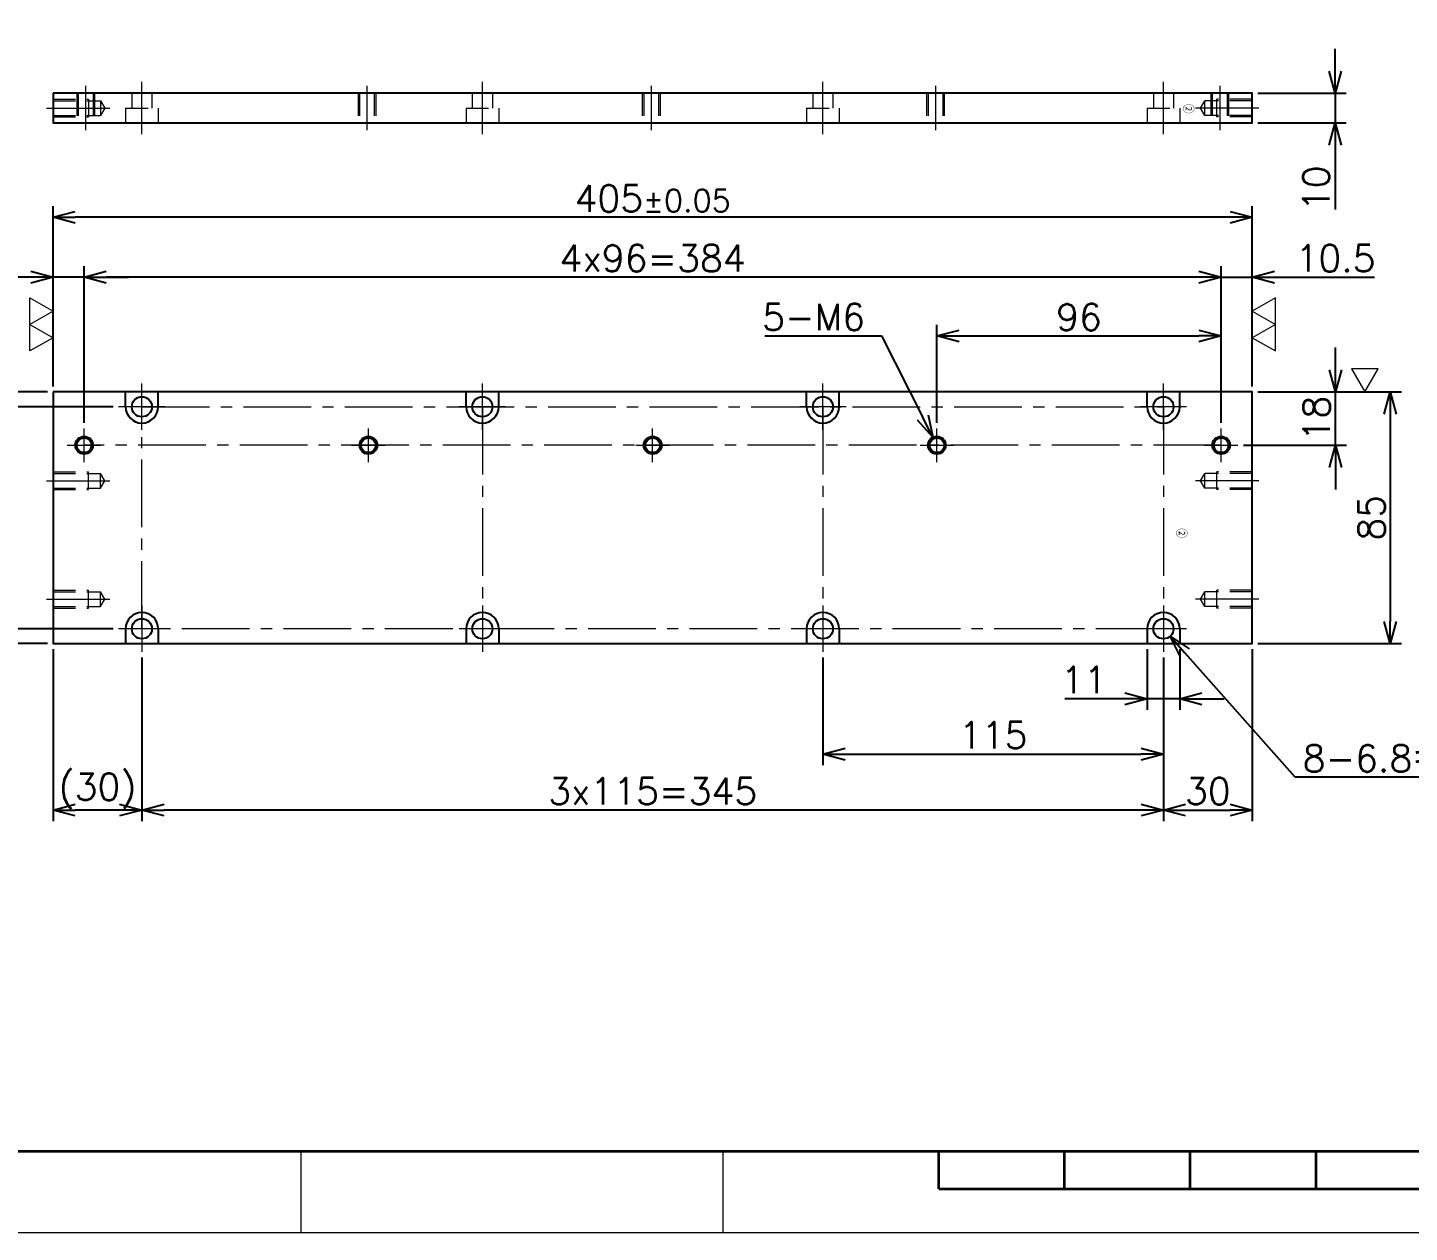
# Model space of a CAD drawing. Header units: millimetres. Extents: x 0 to 1764, y -17 to 1242.
# Drawn here: x 389.5 to 856.2, y 0 to 407 of the extents above; entities that cross this region are included whole.
import ezdxf
from ezdxf import colors
from ezdxf.entities.mleader import LeaderData, LeaderLine
from ezdxf.enums import TextEntityAlignment as Align
from ezdxf.math import Vec2, Vec3

# ---------------------------------------------------------------- set-up
doc = ezdxf.new("R2010")
doc.units = ezdxf.units.MM
doc.header["$LTSCALE"] = 1.2
doc.header["$PDMODE"] = 99
doc.header["$PDSIZE"] = 1
doc.linetypes.add('CENTER2', pattern=[28.575, 19.05, -3.175, 3.175, -3.175])
doc.linetypes.add('HIDDEN', pattern=[9.525, 6.35, -3.175])
for name, color, linetype, lineweight in [('04_HIDDEN', 2, 'HIDDEN', 13), ('05_CENTER', 4, 'CENTER2', 13), ('08_DIM', 3, 'Continuous', 13), ('90_FRAME', 5, 'Continuous', 35)]:
    doc.layers.add(name, color=color, linetype=linetype, lineweight=lineweight)
doc.layers.add('10_DRAFT', color=8, linetype='Continuous', lineweight=0, plot=False)
doc.layers.add('91_BLANK', color=5, linetype='Continuous', lineweight=0, plot=False)
doc.styles.add('KSS_TXT', font='txt.shx', dxfattribs={"bigfont": 'extfont2.shx'})
doc.styles.get("Standard").update_dxf_attribs({"font": 'txt.shx', "bigfont": 'extfont2.shx'})
doc.dimstyles.new('KSS_DIM', dxfattribs={"dimscale": 3, "dimtxt": 3, "dimasz": 2.5, "dimexe": 1.25, "dimexo": 0.625, "dimtad": 1, "dimdsep": 46, "dimtxsty": 'KSS_TXT', "dimblk": 'OPEN30', "dimcen": 0, "dimazin": 2, "dimtfac": 0.75, "dimtmove": 0, "dimatfit": 3, "dimldrblk": 'OPEN30', "dimfxl": 1.25, "dimtolj": 1, "dimarcsym": 0})
doc.dimstyles.new('KSS_DIM$3', dxfattribs={"dimscale": 3, "dimtxt": 3, "dimasz": 2.5, "dimexe": 1.25, "dimexo": 0.625, "dimtad": 1, "dimtih": 1, "dimtoh": 1, "dimdsep": 46, "dimtxsty": 'KSS_TXT', "dimblk": 'OPEN30', "dimcen": 0, "dimazin": 2, "dimtfac": 0.75, "dimtofl": 0, "dimtmove": 0, "dimatfit": 3, "dimldrblk": 'OPEN30', "dimfxl": 1.25, "dimtolj": 1, "dimarcsym": 0})

# ---------------------------------------------------------------- blocks, each defined once
blk = doc.blocks.new('M6tz_1')
at = {"color": 0}
for radius in [3, 2.5]:
    blk.add_circle((0, 0), radius, dxfattribs=at)
at = {"layer": '05_CENTER'}
for p, q in [((0, -5.68), (0, 5.68)), ((5.68, 0), (-5.68, 0))]:
    blk.add_line(p, q, dxfattribs=at)
blk = doc.blocks.new('AM_BALLOON1')
at = {"transparency": 16777216}
blk.add_circle((0, 0), 5, dxfattribs=at)
blk.add_attdef('B_NUMBER', text='', height=3, dxfattribs=at).set_placement((0, 0), align=Align.MIDDLE_CENTER)
blk = doc.blocks.new('_OPEN')
at = {"color": 0, "linetype": 'ByBlock'}
for p, q in [((-1, 0.167), (0, 0)), ((0, 0), (-1, -0.167)), ((0, 0), (-1, 0))]:
    blk.add_line(p, q, dxfattribs=at)
blk = doc.blocks.new('_Open30')
at = {"color": 0, "linetype": 'ByBlock', "lineweight": -2}
for p, q in [((-1, 0.268), (0, 0)), ((0, 0), (-1, -0.268)), ((0, 0), (-1, 0))]:
    blk.add_line(p, q, dxfattribs=at)
blk = doc.blocks.new('*D248')
at = {"layer": '08_DIM', "color": 0, "lineweight": -2, "transparency": 16777216}
for p, q in [((696.6, 273.49), (696.6, 306.6)), ((792.6, 273.49), (792.6, 306.6)), ((704.1, 302.85), (785.1, 302.85))]:
    blk.add_line(p, q, dxfattribs=at)
at = {"layer": 'Defpoints', "color": 0, "transparency": 16777216}
for p in [(792.6, 302.85), (696.6, 271.61), (792.6, 271.61)]:
    blk.add_point(p, dxfattribs=at)
at = {"layer": '08_DIM', "color": 0, "lineweight": -2, "transparency": 16777216, "xscale": 7.5, "yscale": 7.5, "zscale": 7.5, "rotation": 180}
blk.add_blockref('_Open30', (696.6, 302.85), dxfattribs=at)
at = {"layer": '08_DIM', "color": 0, "lineweight": -2, "transparency": 16777216, "xscale": 7.5, "yscale": 7.5, "zscale": 7.5}
blk.add_blockref('_Open30', (792.6, 302.85), dxfattribs=at)
at = {"layer": '08_DIM', "color": 0, "transparency": 16777216, "insert": (744.6, 309.22), "char_height": 9, "attachment_point": 5, "style": 'KSS_TXT'}
blk.add_mtext('\\A1;96', dxfattribs=at)
blk = doc.blocks.new('*D249')
at = {"layer": '08_DIM', "color": 0, "lineweight": -2, "transparency": 16777216}
for p, q in [((408.6, 273.49), (408.6, 326.46)), ((785.1, 322.71), (416.1, 322.71)), ((792.6, 273.49), (792.6, 326.46))]:
    blk.add_line(p, q, dxfattribs=at)
at = {"layer": 'Defpoints', "color": 0, "transparency": 16777216}
for p in [(408.6, 322.71), (408.6, 271.61), (792.6, 271.61)]:
    blk.add_point(p, dxfattribs=at)
at = {"layer": '08_DIM', "color": 0, "lineweight": -2, "transparency": 16777216, "xscale": 7.5, "yscale": 7.5, "zscale": 7.5, "rotation": 180}
blk.add_blockref('_Open30', (408.6, 322.71), dxfattribs=at)
at = {"layer": '08_DIM', "color": 0, "lineweight": -2, "transparency": 16777216, "xscale": 7.5, "yscale": 7.5, "zscale": 7.5}
blk.add_blockref('_Open30', (792.6, 322.71), dxfattribs=at)
at = {"layer": '08_DIM', "color": 0, "transparency": 16777216, "insert": (600.6, 329.09), "char_height": 9, "attachment_point": 5, "style": 'KSS_TXT'}
blk.add_mtext('\\A1;4x96=384', dxfattribs=at)
blk = doc.blocks.new('*D250')
at = {"layer": '08_DIM', "color": 0, "lineweight": -2, "transparency": 16777216}
for p, q in [((785.1, 322.71), (777.6, 322.71)), ((792.6, 273.49), (792.6, 326.46)), ((792.6, 322.71), (803.1, 322.71)), ((803.1, 285.81), (803.1, 326.46)), ((810.6, 322.71), (844.35, 322.71))]:
    blk.add_line(p, q, dxfattribs=at)
at = {"layer": 'Defpoints', "color": 0, "transparency": 16777216}
for p in [(803.1, 322.71), (803.1, 283.94), (792.6, 271.61)]:
    blk.add_point(p, dxfattribs=at)
at = {"layer": '08_DIM', "color": 0, "lineweight": -2, "transparency": 16777216, "xscale": 7.5, "yscale": 7.5, "zscale": 7.5}
blk.add_blockref('_Open30', (792.6, 322.71), dxfattribs=at)
at = {"layer": '08_DIM', "color": 0, "lineweight": -2, "transparency": 16777216, "xscale": 7.5, "yscale": 7.5, "zscale": 7.5, "rotation": 180}
blk.add_blockref('_Open30', (803.1, 322.71), dxfattribs=at)
at = {"layer": '08_DIM', "color": 0, "transparency": 16777216, "insert": (831.23, 329.09), "char_height": 9, "attachment_point": 5, "style": 'KSS_TXT'}
blk.add_mtext('\\A1;10.5', dxfattribs=at)
blk = doc.blocks.new('*D251')
at = {"layer": '08_DIM', "color": 0, "lineweight": -2, "transparency": 16777216}
for p, q in [((398.1, 285.81), (398.1, 346.7)), ((803.1, 285.81), (803.1, 346.7)), ((795.6, 342.95), (405.6, 342.95))]:
    blk.add_line(p, q, dxfattribs=at)
at = {"layer": 'Defpoints', "color": 0, "transparency": 16777216}
for p in [(398.1, 342.95), (398.1, 283.94), (803.1, 283.94)]:
    blk.add_point(p, dxfattribs=at)
at = {"layer": '08_DIM', "color": 0, "lineweight": -2, "transparency": 16777216, "xscale": 7.5, "yscale": 7.5, "zscale": 7.5, "rotation": 180}
blk.add_blockref('_Open30', (398.1, 342.95), dxfattribs=at)
at = {"layer": '08_DIM', "color": 0, "lineweight": -2, "transparency": 16777216, "xscale": 7.5, "yscale": 7.5, "zscale": 7.5}
blk.add_blockref('_Open30', (803.1, 342.95), dxfattribs=at)
at = {"layer": '08_DIM', "color": 0, "transparency": 16777216, "insert": (600.6, 349.32), "char_height": 9, "attachment_point": 5, "style": 'KSS_TXT'}
blk.add_mtext('405{\\H7.500000;±0.05}', dxfattribs=at)
blk = doc.blocks.new('*D252')
at = {"layer": '08_DIM', "color": 0, "lineweight": -2, "transparency": 16777216}
for p, q in [((390.6, 322.71), (344.85, 322.71)), ((398.1, 285.81), (398.1, 326.46)), ((408.6, 322.71), (398.1, 322.71)), ((408.6, 273.49), (408.6, 326.46)), ((416.1, 322.71), (423.6, 322.71))]:
    blk.add_line(p, q, dxfattribs=at)
at = {"layer": 'Defpoints', "color": 0, "transparency": 16777216}
for p in [(398.1, 322.71), (398.1, 283.94), (408.6, 271.61)]:
    blk.add_point(p, dxfattribs=at)
at = {"layer": '08_DIM', "color": 0, "lineweight": -2, "transparency": 16777216, "xscale": 7.5, "yscale": 7.5, "zscale": 7.5}
blk.add_blockref('_Open30', (398.1, 322.71), dxfattribs=at)
at = {"layer": '08_DIM', "color": 0, "lineweight": -2, "transparency": 16777216, "xscale": 7.5, "yscale": 7.5, "zscale": 7.5, "rotation": 180}
blk.add_blockref('_Open30', (408.6, 322.71), dxfattribs=at)
at = {"layer": '08_DIM', "color": 0, "transparency": 16777216, "insert": (363.98, 329.09), "char_height": 9, "attachment_point": 5, "style": 'KSS_TXT'}
blk.add_mtext('\\A1;(10.5)', dxfattribs=at)
blk = doc.blocks.new('*D253')
at = {"layer": '08_DIM', "color": 0, "lineweight": -2, "transparency": 16777216}
for p, q in [((831.19, 291.44), (831.19, 298.94)), ((804.98, 283.94), (834.94, 283.94)), ((831.19, 265.94), (831.19, 283.94)), ((800.16, 265.94), (834.94, 265.94)), ((831.19, 258.44), (831.19, 250.94))]:
    blk.add_line(p, q, dxfattribs=at)
at = {"layer": 'Defpoints', "color": 0, "transparency": 16777216}
for p in [(803.1, 283.94), (831.19, 283.94), (798.28, 265.94)]:
    blk.add_point(p, dxfattribs=at)
at = {"layer": '08_DIM', "color": 0, "lineweight": -2, "transparency": 16777216, "xscale": 7.5, "yscale": 7.5, "zscale": 7.5}
for p, rotation in [((831.19, 283.94), 270), ((831.19, 265.94), 90)]:
    blk.add_blockref('_Open30', p, dxfattribs=dict(at, rotation=rotation))
at = {"layer": '08_DIM', "color": 0, "transparency": 16777216, "insert": (824.81, 274.94), "char_height": 9, "attachment_point": 5, "rotation": 90, "style": 'KSS_TXT'}
blk.add_mtext('\\A1;18', dxfattribs=at)
blk = doc.blocks.new('*D254')
at = {"layer": '08_DIM', "color": 0, "lineweight": -2, "transparency": 16777216}
for p, q in [((804.98, 283.94), (853.47, 283.94)), ((849.72, 276.44), (849.72, 206.44)), ((804.98, 198.94), (853.47, 198.94))]:
    blk.add_line(p, q, dxfattribs=at)
at = {"layer": 'Defpoints', "color": 0, "transparency": 16777216}
for p in [(803.1, 283.94), (803.1, 198.94), (849.72, 198.94)]:
    blk.add_point(p, dxfattribs=at)
at = {"layer": '08_DIM', "color": 0, "lineweight": -2, "transparency": 16777216, "xscale": 7.5, "yscale": 7.5, "zscale": 7.5}
for p, rotation in [((849.72, 283.94), 90), ((849.72, 198.94), 270)]:
    blk.add_blockref('_Open30', p, dxfattribs=dict(at, rotation=rotation))
at = {"layer": '08_DIM', "color": 0, "transparency": 16777216, "insert": (843.35, 241.44), "char_height": 9, "attachment_point": 5, "rotation": 90, "style": 'KSS_TXT'}
blk.add_mtext('\\A1;85', dxfattribs=at)
blk = doc.blocks.new('*D258')
at = {"layer": '08_DIM', "color": 0, "lineweight": -2, "transparency": 16777216}
for p, q in [((658.1, 194.22), (658.1, 157.85)), ((773.1, 194.22), (773.1, 157.85)), ((665.6, 161.6), (765.6, 161.6))]:
    blk.add_line(p, q, dxfattribs=at)
at = {"layer": 'Defpoints', "color": 0, "transparency": 16777216}
for p in [(658.1, 196.09), (773.1, 196.09), (773.1, 161.6)]:
    blk.add_point(p, dxfattribs=at)
at = {"layer": '08_DIM', "color": 0, "lineweight": -2, "transparency": 16777216, "xscale": 7.5, "yscale": 7.5, "zscale": 7.5, "rotation": 180}
blk.add_blockref('_Open30', (658.1, 161.6), dxfattribs=at)
at = {"layer": '08_DIM', "color": 0, "lineweight": -2, "transparency": 16777216, "xscale": 7.5, "yscale": 7.5, "zscale": 7.5}
blk.add_blockref('_Open30', (773.1, 161.6), dxfattribs=at)
at = {"layer": '08_DIM', "color": 0, "transparency": 16777216, "insert": (715.6, 167.98), "char_height": 9, "attachment_point": 5, "style": 'KSS_TXT'}
blk.add_mtext('\\A1;115', dxfattribs=at)
blk = doc.blocks.new('*D259')
at = {"layer": '08_DIM', "color": 0, "lineweight": -2, "transparency": 16777216}
for p, q in [((803.1, 197.06), (803.1, 138.94)), ((773.1, 194.22), (773.1, 138.94)), ((780.6, 142.69), (795.6, 142.69))]:
    blk.add_line(p, q, dxfattribs=at)
at = {"layer": 'Defpoints', "color": 0, "transparency": 16777216}
for p in [(773.1, 196.09), (803.1, 198.94), (803.1, 142.69)]:
    blk.add_point(p, dxfattribs=at)
at = {"layer": '08_DIM', "color": 0, "lineweight": -2, "transparency": 16777216, "xscale": 7.5, "yscale": 7.5, "zscale": 7.5, "rotation": 180}
blk.add_blockref('_Open30', (773.1, 142.69), dxfattribs=at)
at = {"layer": '08_DIM', "color": 0, "lineweight": -2, "transparency": 16777216, "xscale": 7.5, "yscale": 7.5, "zscale": 7.5}
blk.add_blockref('_Open30', (803.1, 142.69), dxfattribs=at)
at = {"layer": '08_DIM', "color": 0, "transparency": 16777216, "insert": (788.1, 149.06), "char_height": 9, "attachment_point": 5, "style": 'KSS_TXT'}
blk.add_mtext('\\A1;30', dxfattribs=at)
blk = doc.blocks.new('*D260')
at = {"layer": '08_DIM', "color": 0, "lineweight": -2, "transparency": 16777216}
for p, q in [((428.1, 194.22), (428.1, 138.94)), ((773.1, 194.22), (773.1, 138.94)), ((765.6, 142.69), (435.6, 142.69))]:
    blk.add_line(p, q, dxfattribs=at)
at = {"layer": 'Defpoints', "color": 0, "transparency": 16777216}
for p in [(428.1, 196.09), (773.1, 196.09), (428.1, 142.69)]:
    blk.add_point(p, dxfattribs=at)
at = {"layer": '08_DIM', "color": 0, "lineweight": -2, "transparency": 16777216, "xscale": 7.5, "yscale": 7.5, "zscale": 7.5, "rotation": 180}
blk.add_blockref('_Open30', (428.1, 142.69), dxfattribs=at)
at = {"layer": '08_DIM', "color": 0, "lineweight": -2, "transparency": 16777216, "xscale": 7.5, "yscale": 7.5, "zscale": 7.5}
blk.add_blockref('_Open30', (773.1, 142.69), dxfattribs=at)
at = {"layer": '08_DIM', "color": 0, "transparency": 16777216, "insert": (600.6, 149.06), "char_height": 9, "attachment_point": 5, "style": 'KSS_TXT'}
blk.add_mtext('\\A1;3x115=345', dxfattribs=at)
blk = doc.blocks.new('*D261')
at = {"layer": '08_DIM', "color": 0, "lineweight": -2, "transparency": 16777216}
for p, q in [((398.1, 197.06), (398.1, 138.94)), ((428.1, 194.22), (428.1, 138.94)), ((420.6, 142.69), (405.6, 142.69))]:
    blk.add_line(p, q, dxfattribs=at)
at = {"layer": 'Defpoints', "color": 0, "transparency": 16777216}
for p in [(398.1, 198.94), (428.1, 196.09), (398.1, 142.69)]:
    blk.add_point(p, dxfattribs=at)
at = {"layer": '08_DIM', "color": 0, "lineweight": -2, "transparency": 16777216, "xscale": 7.5, "yscale": 7.5, "zscale": 7.5, "rotation": 180}
blk.add_blockref('_Open30', (398.1, 142.69), dxfattribs=at)
at = {"layer": '08_DIM', "color": 0, "lineweight": -2, "transparency": 16777216, "xscale": 7.5, "yscale": 7.5, "zscale": 7.5}
blk.add_blockref('_Open30', (428.1, 142.69), dxfattribs=at)
at = {"layer": '08_DIM', "color": 0, "transparency": 16777216, "insert": (413.1, 149.06), "char_height": 9, "attachment_point": 5, "style": 'KSS_TXT'}
blk.add_mtext('\\A1;(30)', dxfattribs=at)
blk = doc.blocks.new('*D262')
at = {"layer": '08_DIM', "color": 0, "lineweight": -2, "transparency": 16777216}
for p, q in [((418.39, 278.94), (365.73, 278.94)), ((369.48, 211.44), (369.48, 271.44)), ((418.39, 203.94), (365.73, 203.94))]:
    blk.add_line(p, q, dxfattribs=at)
at = {"layer": 'Defpoints', "color": 0, "transparency": 16777216}
for p in [(369.48, 278.94), (420.26, 278.94), (420.26, 203.94)]:
    blk.add_point(p, dxfattribs=at)
at = {"layer": '08_DIM', "color": 0, "lineweight": -2, "transparency": 16777216, "xscale": 7.5, "yscale": 7.5, "zscale": 7.5}
for p, rotation in [((369.48, 278.94), 90), ((369.48, 203.94), 270)]:
    blk.add_blockref('_Open30', p, dxfattribs=dict(at, rotation=rotation))
at = {"layer": '08_DIM', "color": 0, "transparency": 16777216, "insert": (363.11, 241.44), "char_height": 9, "attachment_point": 5, "rotation": 90, "style": 'KSS_TXT'}
blk.add_mtext('\\A1;75', dxfattribs=at)
blk = doc.blocks.new('*D263')
at = {"layer": '08_DIM', "color": 0, "lineweight": -2, "transparency": 16777216}
for p, q in [((369.48, 291.44), (369.48, 308.69)), ((396.23, 283.94), (365.73, 283.94)), ((369.48, 278.94), (369.48, 283.94)), ((418.39, 278.94), (365.73, 278.94)), ((369.48, 271.44), (369.48, 263.94))]:
    blk.add_line(p, q, dxfattribs=at)
at = {"layer": 'Defpoints', "color": 0, "transparency": 16777216}
for p in [(369.48, 283.94), (398.1, 283.94), (420.26, 278.94)]:
    blk.add_point(p, dxfattribs=at)
at = {"layer": '08_DIM', "color": 0, "lineweight": -2, "transparency": 16777216, "xscale": 7.5, "yscale": 7.5, "zscale": 7.5}
for p, rotation in [((369.48, 283.94), 270), ((369.48, 278.94), 90)]:
    blk.add_blockref('_Open30', p, dxfattribs=dict(at, rotation=rotation))
at = {"layer": '08_DIM', "color": 0, "transparency": 16777216, "insert": (363.11, 303.81), "char_height": 9, "attachment_point": 5, "rotation": 90, "style": 'KSS_TXT'}
blk.add_mtext('\\A1;5', dxfattribs=at)
blk = doc.blocks.new('*D264')
at = {"layer": '08_DIM', "color": 0, "lineweight": -2, "transparency": 16777216}
for p, q in [((369.48, 211.44), (369.48, 218.94)), ((418.39, 203.94), (365.73, 203.94)), ((369.48, 203.94), (369.48, 198.94)), ((396.23, 198.94), (365.73, 198.94)), ((369.48, 191.44), (369.48, 162.19))]:
    blk.add_line(p, q, dxfattribs=at)
at = {"layer": 'Defpoints', "color": 0, "transparency": 16777216}
for p in [(420.26, 203.94), (369.48, 198.94), (398.1, 198.94)]:
    blk.add_point(p, dxfattribs=at)
at = {"layer": '08_DIM', "color": 0, "lineweight": -2, "transparency": 16777216, "xscale": 7.5, "yscale": 7.5, "zscale": 7.5}
for p, rotation in [((369.48, 203.94), 270), ((369.48, 198.94), 90)]:
    blk.add_blockref('_Open30', p, dxfattribs=dict(at, rotation=rotation))
at = {"layer": '08_DIM', "color": 0, "transparency": 16777216, "insert": (363.11, 173.06), "char_height": 9, "attachment_point": 5, "rotation": 90, "style": 'KSS_TXT'}
blk.add_mtext('\\A1;(5)', dxfattribs=at)
blk = doc.blocks.new('*D265')
at = {"layer": '08_DIM', "color": 0, "lineweight": -2, "transparency": 16777216}
for p, q in [((831.1, 392.35), (831.1, 399.85)), ((804.98, 384.85), (834.85, 384.85)), ((831.1, 384.85), (831.1, 374.85)), ((804.98, 374.85), (834.85, 374.85)), ((831.1, 367.35), (831.1, 345.6))]:
    blk.add_line(p, q, dxfattribs=at)
at = {"layer": 'Defpoints', "color": 0, "transparency": 16777216}
for p in [(803.1, 384.85), (803.1, 374.85), (831.1, 374.85)]:
    blk.add_point(p, dxfattribs=at)
at = {"layer": '08_DIM', "color": 0, "lineweight": -2, "transparency": 16777216, "xscale": 7.5, "yscale": 7.5, "zscale": 7.5}
for p, rotation in [((831.1, 384.85), 270), ((831.1, 374.85), 90)]:
    blk.add_blockref('_Open30', p, dxfattribs=dict(at, rotation=rotation))
at = {"layer": '08_DIM', "color": 0, "transparency": 16777216, "insert": (824.72, 352.72), "char_height": 9, "attachment_point": 5, "rotation": 90, "style": 'KSS_TXT'}
blk.add_mtext('\\A1;10', dxfattribs=at)
blk = doc.blocks.new('*D267')
at = {"layer": '08_DIM', "color": 0, "lineweight": -2, "transparency": 16777216}
for p, q in [((767.6, 197.06), (767.6, 176.54)), ((778.6, 197.06), (778.6, 176.54)), ((760.1, 180.29), (739.85, 180.29)), ((778.6, 180.29), (767.6, 180.29)), ((786.1, 180.29), (793.6, 180.29))]:
    blk.add_line(p, q, dxfattribs=at)
at = {"layer": 'Defpoints', "color": 0, "transparency": 16777216}
for p in [(767.6, 198.94), (778.6, 198.94), (767.6, 180.29)]:
    blk.add_point(p, dxfattribs=at)
at = {"layer": '08_DIM', "color": 0, "lineweight": -2, "transparency": 16777216, "xscale": 7.5, "yscale": 7.5, "zscale": 7.5}
blk.add_blockref('_Open30', (767.6, 180.29), dxfattribs=at)
at = {"layer": '08_DIM', "color": 0, "lineweight": -2, "transparency": 16777216, "xscale": 7.5, "yscale": 7.5, "zscale": 7.5, "rotation": 180}
blk.add_blockref('_Open30', (778.6, 180.29), dxfattribs=at)
at = {"layer": '08_DIM', "color": 0, "transparency": 16777216, "insert": (746.23, 186.67), "char_height": 9, "attachment_point": 5, "style": 'KSS_TXT'}
blk.add_mtext('\\A1;11', dxfattribs=at)
blk = doc.blocks.new('p1ba01')
for p, q in [((0, 0), (-1.5, 2.6)), ((-1.5, 2.6), (1.5, 2.6)), ((1.5, 2.6), (0, 0))]:
    blk.add_line(p, q)
blk = doc.blocks.new('p1ba02')
for p, q in [((-1.5, 2.6), (1.5, 2.6)), ((0, 0), (-1.5, 2.6)), ((1.5, 2.6), (0, 0)), ((3, 0), (1.5, 2.6)), ((1.5, 2.6), (4.5, 2.6)), ((4.5, 2.6), (3, 0))]:
    blk.add_line(p, q)
blk = doc.blocks.new('*D268')
at = {"layer": '08_DIM', "color": 0, "lineweight": -2, "transparency": 16777216}
for p, q in [((638.47, 302.88), (677.84, 302.88)), ((677.84, 302.88), (691.85, 275.3))]:
    blk.add_line(p, q, dxfattribs=at)
at = {"layer": 'Defpoints', "color": 0, "transparency": 16777216}
for p in [(695.25, 268.61), (697.96, 263.26)]:
    blk.add_point(p, dxfattribs=at)
at = {"layer": '08_DIM', "color": 0, "lineweight": -2, "transparency": 16777216, "xscale": 7.5, "yscale": 7.5, "zscale": 7.5, "rotation": 296.9210158209579}
blk.add_blockref('_Open30', (695.25, 268.61), dxfattribs=at)
at = {"layer": '08_DIM', "color": 0, "transparency": 16777216, "insert": (654.97, 309.26), "char_height": 9, "attachment_point": 5, "style": 'KSS_TXT'}
blk.add_mtext('\\A1;5-M6', dxfattribs=at)
blk = doc.blocks.new('*D269')
at = {"layer": '08_DIM', "color": 0, "lineweight": -2, "transparency": 16777216}
for p, q in [((817.59, 153.76), (780.33, 195.78)), ((877.66, 153.76), (817.59, 153.76))]:
    blk.add_line(p, q, dxfattribs=at)
at = {"layer": 'Defpoints', "color": 0, "transparency": 16777216}
for p in [(770.85, 206.48), (775.36, 201.39)]:
    blk.add_point(p, dxfattribs=at)
at = {"layer": '08_DIM', "color": 0, "lineweight": -2, "transparency": 16777216, "xscale": 7.5, "yscale": 7.5, "zscale": 7.5, "rotation": 131.5559637810184}
blk.add_blockref('_Open30', (775.36, 201.39), dxfattribs=at)
at = {"layer": '08_DIM', "color": 0, "transparency": 16777216, "insert": (848.56, 160.13), "char_height": 9, "attachment_point": 5, "style": 'KSS_TXT'}
blk.add_mtext('\\A1;8-6.8キリ', dxfattribs=at)

msp = doc.modelspace()

# ---------------------------------------------------------------- linework, layer by layer
for p, q in [((422.604, 278.936), (422.604, 283.936)), ((433.604, 278.936), (433.604, 283.936)), ((537.604, 278.936), (537.604, 283.936)), ((548.604, 278.936), (548.604, 283.936)), ((652.604, 278.936), (652.604, 283.936)), ((663.604, 278.936), (663.604, 283.936)), ((767.604, 278.936), (767.604, 283.936)), ((778.604, 278.936), (778.604, 283.936)), ((422.604, 203.936), (422.604, 198.936)), ((433.604, 203.936), (433.604, 198.936)), ((537.604, 203.936), (537.604, 198.936)), ((548.604, 203.936), (548.604, 198.936)), ((652.604, 203.936), (652.604, 198.936)), ((663.604, 203.936), (663.604, 198.936)), ((767.604, 203.936), (767.604, 198.936)), ((778.604, 203.936), (778.604, 198.936))]:
    msp.add_line(p, q)
at = {"color": 0}
for points in [[(398.104, 384.845), (398.104, 374.845), (803.104, 374.845), (803.104, 384.845)], [(398.104, 283.936), (398.104, 198.936), (803.104, 198.936), (803.104, 283.936)]]:
    msp.add_lwpolyline(points, close=True, dxfattribs=at)
for centre in [(428.104, 278.936), (543.104, 278.936), (658.104, 278.936), (773.104, 278.936), (428.104, 203.936), (543.104, 203.936), (658.104, 203.936), (773.104, 203.936)]:
    msp.add_circle(centre, 3.4, dxfattribs=at)
for centre, start, end in [((428.104, 278.936), 180, 0), ((543.104, 278.936), 180, 0), ((658.104, 278.936), 180, 0), ((773.104, 278.936), 180, 0), ((428.104, 203.936), 0, 180), ((543.104, 203.936), 0, 180), ((658.104, 203.936), 0, 180), ((773.104, 203.936), 0, 180)]:
    msp.add_arc(centre, 5.5, start, end, dxfattribs=at)
at = {"layer": '04_HIDDEN'}
for p, q in [((398.104, 382.845), (410.104, 382.845)), ((406.104, 384.845), (406.104, 374.845)), ((406.604, 384.845), (406.604, 374.845)), ((410.104, 382.845), (410.104, 376.845)), ((411.604, 384.845), (411.604, 374.845)), ((412.104, 384.845), (412.104, 374.845)), ((501.104, 384.845), (501.104, 374.845)), ((501.604, 384.845), (501.604, 374.845)), ((506.604, 384.845), (506.604, 374.845)), ((507.104, 384.845), (507.104, 374.845)), ((597.104, 384.845), (597.104, 374.845)), ((597.604, 384.845), (597.604, 374.845)), ((602.604, 384.845), (602.604, 374.845)), ((603.104, 384.845), (603.104, 374.845)), ((693.104, 384.845), (693.104, 374.845)), ((693.604, 384.845), (693.604, 374.845)), ((698.604, 384.845), (698.604, 374.845)), ((699.104, 384.845), (699.104, 374.845)), ((789.104, 384.845), (789.104, 374.845)), ((789.604, 384.845), (789.604, 374.845)), ((791.104, 376.845), (791.104, 382.845)), ((803.104, 382.845), (791.104, 382.845)), ((794.604, 384.845), (794.604, 374.845)), ((795.104, 384.845), (795.104, 374.845)), ((398.104, 382.345), (414.104, 382.345)), ((414.104, 382.345), (415.547, 379.845)), ((414.104, 382.345), (414.104, 377.345)), ((415.547, 379.845), (414.104, 377.345)), ((785.661, 379.845), (787.104, 382.345)), ((787.104, 377.345), (785.661, 379.845)), ((803.104, 382.345), (787.104, 382.345)), ((787.104, 377.345), (787.104, 382.345)), ((398.104, 377.345), (414.104, 377.345)), ((398.104, 376.845), (410.104, 376.845)), ((803.104, 377.345), (787.104, 377.345)), ((803.104, 376.845), (791.104, 376.845)), ((398.104, 256.936), (410.104, 256.936)), ((410.104, 250.936), (410.104, 256.936)), ((791.104, 250.936), (791.104, 256.936)), ((803.104, 256.936), (791.104, 256.936)), ((398.104, 256.436), (414.104, 256.436)), ((415.547, 253.936), (414.104, 256.436)), ((414.104, 251.436), (414.104, 256.436)), ((414.104, 251.436), (415.547, 253.936)), ((785.661, 253.936), (787.104, 256.436)), ((787.104, 251.436), (785.661, 253.936)), ((803.104, 256.436), (787.104, 256.436)), ((787.104, 251.436), (787.104, 256.436)), ((398.104, 251.436), (414.104, 251.436)), ((398.104, 250.936), (410.104, 250.936)), ((803.104, 251.436), (787.104, 251.436)), ((803.104, 250.936), (791.104, 250.936)), ((398.104, 216.936), (410.104, 216.936)), ((398.104, 216.436), (414.104, 216.436)), ((410.104, 210.936), (410.104, 216.936)), ((415.547, 213.936), (414.104, 216.436)), ((414.104, 211.436), (414.104, 216.436)), ((785.661, 213.936), (787.104, 216.436)), ((803.104, 216.436), (787.104, 216.436)), ((787.104, 211.436), (787.104, 216.436)), ((791.104, 210.936), (791.104, 216.936)), ((803.104, 216.936), (791.104, 216.936)), ((398.104, 211.436), (414.104, 211.436)), ((398.104, 210.936), (410.104, 210.936)), ((414.104, 211.436), (415.547, 213.936)), ((787.104, 211.436), (785.661, 213.936)), ((803.104, 211.436), (787.104, 211.436)), ((803.104, 210.936), (791.104, 210.936))]:
    msp.add_line(p, q, dxfattribs=at)
at = {"layer": '04_HIDDEN', "color": 9}
for p, q in [((424.704, 384.845), (424.704, 379.845)), ((431.504, 384.845), (431.504, 379.845)), ((539.704, 384.845), (539.704, 379.845)), ((546.504, 384.845), (546.504, 379.845)), ((654.704, 384.845), (654.704, 379.845)), ((661.504, 384.845), (661.504, 379.845)), ((769.704, 384.845), (769.704, 379.845)), ((776.504, 384.845), (776.504, 379.845)), ((422.604, 379.845), (422.604, 374.845)), ((422.604, 379.845), (433.604, 379.845)), ((433.604, 379.845), (433.604, 374.845)), ((537.604, 379.845), (537.604, 374.845)), ((537.604, 379.845), (548.604, 379.845)), ((548.604, 379.845), (548.604, 374.845)), ((652.604, 379.845), (652.604, 374.845)), ((652.604, 379.845), (663.604, 379.845)), ((663.604, 379.845), (663.604, 374.845)), ((767.604, 379.845), (767.604, 374.845)), ((767.604, 379.845), (778.604, 379.845)), ((778.604, 379.845), (778.604, 374.845))]:
    msp.add_line(p, q, dxfattribs=at)
at = {"layer": '05_CENTER'}
for p, q in [((409.104, 387.349), (409.104, 372.342)), ((504.104, 387.349), (504.104, 372.342)), ((600.104, 387.349), (600.104, 372.342)), ((696.104, 387.349), (696.104, 372.342)), ((792.104, 387.349), (792.104, 372.342)), ((395.911, 379.845), (417.285, 379.845)), ((805.298, 379.845), (783.923, 379.845)), ((428.104, 271.092), (428.104, 286.779)), ((543.104, 271.092), (543.104, 286.779)), ((658.104, 271.092), (658.104, 286.779)), ((773.104, 271.092), (773.104, 286.779)), ((435.948, 278.936), (420.261, 278.936)), ((550.948, 278.936), (535.261, 278.936)), ((543.104, 278.936), (543.104, 203.936)), ((665.948, 278.936), (650.261, 278.936)), ((658.104, 278.936), (658.104, 203.936)), ((780.948, 278.936), (765.261, 278.936)), ((792.604, 265.936), (408.604, 265.936)), ((395.911, 253.936), (417.285, 253.936)), ((805.298, 253.936), (783.923, 253.936)), ((395.911, 213.936), (417.285, 213.936)), ((428.104, 211.779), (428.104, 196.092)), ((543.104, 211.779), (543.104, 196.092)), ((658.104, 211.779), (658.104, 196.092)), ((773.104, 211.779), (773.104, 196.092)), ((805.298, 213.936), (783.923, 213.936)), ((435.948, 203.936), (420.261, 203.936)), ((550.948, 203.936), (535.261, 203.936)), ((665.948, 203.936), (650.261, 203.936)), ((780.948, 203.936), (765.261, 203.936))]:
    msp.add_line(p, q, dxfattribs=at)
at = {"layer": '05_CENTER', "color": 9}
for p, q in [((428.104, 370.986), (428.104, 388.704)), ((543.104, 370.986), (543.104, 388.704)), ((658.104, 370.986), (658.104, 388.704)), ((773.104, 370.986), (773.104, 388.704))]:
    msp.add_line(p, q, dxfattribs=at)
at = {"layer": '05_CENTER'}
msp.add_lwpolyline([(773.104, 278.936), (773.104, 203.936), (428.104, 203.936), (428.104, 278.936)], close=True, dxfattribs=at)
at = {"layer": '90_FRAME', "color": 4, "lineweight": 13}
for p, q in [((481.896, 0), (481.896, 27.485)), ((624.464, 0), (624.464, 27.485))]:
    msp.add_line(p, q, dxfattribs=at)
at = {"layer": '90_FRAME'}
for p, q in [((697.224, 14.743), (697.224, 27.485)), ((739.699, 14.743), (739.699, 27.485)), ((782.175, 14.743), (782.175, 27.485)), ((824.65, 14.743), (824.65, 27.485)), ((697.224, 14.743), (1121.977, 14.743))]:
    msp.add_line(p, q, dxfattribs=at)
msp.add_lwpolyline([(82.742, 27.485), (1736.459, 27.485), (1736.459, 1209.75), (82.742, 1209.75)], close=True, dxfattribs=at)
at = {"layer": '91_BLANK'}
msp.add_lwpolyline([(0, 0), (1764.068, 0), (1764.068, 1241.619), (0, 1241.619)], close=True, dxfattribs=at)

# ---------------------------------------------------------------- block references
at = {"rotation": 270}
for p in [(408.604, 265.936), (504.604, 265.936), (600.604, 265.936), (696.604, 265.936), (792.604, 265.936)]:
    msp.add_blockref('M6tz_1', p, dxfattribs=at)
at = {"layer": '08_DIM', "yscale": 3, "zscale": 3}
for p, xscale, rotation in [((398.104, 302.277), 3, 90), ((803.104, 302.277), -3, 270)]:
    msp.add_blockref('p1ba02', p, dxfattribs=dict(at, xscale=xscale, rotation=rotation))
at = {"layer": '08_DIM', "xscale": -3, "yscale": 3, "zscale": 3}
msp.add_blockref('p1ba01', (841.156, 283.936), dxfattribs=at)

# ---------------------------------------------------------------- texts
at = {"layer": '10_DRAFT', "style": 'KSS_TXT'}
for p in [(779.755, 381.274), (777.461, 237.883)]:
    msp.add_text('②', height=3, rotation=270, dxfattribs=at).set_placement(p)

# ---------------------------------------------------------------- dimensions: what is measured, and where the dimension line sits
at = {"layer": '08_DIM'}
for base, p1, p2, angle, picture, middle in [((831.097, 374.845), (803.104, 384.845), (803.104, 374.845), 90, '*D265', (824.722, 352.72)), ((369.482, 283.936), (420.261, 278.936), (398.104, 283.936), 90, '*D263', (363.107, 303.811)), ((831.186, 283.936), (798.28, 265.936), (803.104, 283.936), 90, '*D253', (824.811, 274.936)), ((849.721, 198.936), (803.104, 283.936), (803.104, 198.936), 90, '*D254', (843.346, 241.436)), ((369.482, 278.936), (420.261, 203.936), (420.261, 278.936), 90, '*D262', (363.107, 241.436)), ((767.604, 180.291), (778.604, 198.936), (767.604, 198.936), 180, '*D267', (746.229, 186.666))]:
    dim = msp.add_linear_dim(base=base, p1=p1, p2=p2, angle=angle, dimstyle='KSS_DIM', override={"dimarcsym": 1}, dxfattribs=at)
    dim.commit()
    dim.dimension.update_dxf_attribs({"geometry": picture, "text_midpoint": middle})
for base, p1, p2, override, picture, middle in [((398.104, 342.95), (803.104, 283.936), (398.104, 283.936), {"dimpost": '', "dimtol": 1, "dimlim": 0, "dimtp": 0.05, "dimtm": 0.05, "dimtfac": 0.833333, "dimtdec": 2, "dimtolj": 0, "dimtzin": 8, "dimarcsym": 1}, '*D251', (600.604, 349.325)), ((803.104, 322.712), (792.604, 271.611), (803.104, 283.936), {"dimarcsym": 1}, '*D250', (831.229, 329.087)), ((792.604, 302.845), (696.604, 271.611), (792.604, 271.611), {"dimarcsym": 1}, '*D248', (744.604, 309.22)), ((773.104, 161.602), (658.104, 196.092), (773.104, 196.092), {"dimarcsym": 1}, '*D258', (715.604, 167.977)), ((803.104, 142.69), (773.104, 196.092), (803.104, 198.936), {"dimarcsym": 1}, '*D259', (788.104, 149.065))]:
    dim = msp.add_linear_dim(base=base, p1=p1, p2=p2, dimstyle='KSS_DIM', override=override, dxfattribs=at)
    dim.commit()
    dim.dimension.update_dxf_attribs({"geometry": picture, "text_midpoint": middle})
for base, p1, p2, text, picture, middle in [((398.104, 322.712), (408.604, 271.611), (398.104, 283.936), '(<>)', '*D252', (363.979, 329.087)), ((408.604, 322.712), (792.604, 271.611), (408.604, 271.611), '4x96=<>', '*D249', (600.604, 329.087)), ((398.104, 142.69), (428.104, 196.092), (398.104, 198.936), '(<>)', '*D261', (413.104, 149.065)), ((428.104, 142.69), (773.104, 196.092), (428.104, 196.092), '3x115=<>', '*D260', (600.604, 149.065))]:
    dim = msp.add_linear_dim(base=base, p1=p1, p2=p2, text=text, dimstyle='KSS_DIM', override={"dimarcsym": 1}, dxfattribs=at)
    dim.commit()
    dim.dimension.update_dxf_attribs({"geometry": picture, "text_midpoint": middle})
for p1, p2, text, picture, middle in [((697.963, 263.261), (695.246, 268.611), '5-M<>', '*D268', (654.968, 302.882)), ((770.849, 206.48), (775.36, 201.391), '8-<>キリ', '*D269', (848.561, 153.758))]:
    dim = msp.add_diameter_dim_2p(p1=p1, p2=p2, text=text, dimstyle='KSS_DIM$3', override={"dimpost": '<>', "dimtix": 1, "dimarcsym": 1}, dxfattribs=at)
    dim.commit()
    dim.dimension.update_dxf_attribs({"geometry": picture, "text_midpoint": middle, "dimtype": 163})
dim = msp.add_linear_dim(base=(369.482, 198.936), p1=(420.261, 203.936), p2=(398.104, 198.936), angle=90, text='(<>)', dimstyle='KSS_DIM', override={"dimarcsym": 1}, dxfattribs=at)
dim.commit()
dim.dimension.update_dxf_attribs({"geometry": '*D264', "text_midpoint": (363.107, 173.061)})

# ---------------------------------------------------------------- leaders
ml = msp.add_multileader_block('Standard', dxfattribs=at)
ml.set_content('AM_BALLOON1', color=256, scale=3.75)
ml.set_attribute('B_NUMBER', '32', width=0)
ml.set_leader_properties(color=256, linetype='ByLayer', lineweight=-1)
ml.set_arrow_properties(name='OPEN')
ml.build(insert=Vec2(0, 0))
ml.multileader.update_dxf_attribs({"leader_type": 0, "has_dogleg": 0, "text_right_attachment_type": 6, "dogleg_length": 0, "arrow_head_size": 7.5, "scale": 2.5, "block_connection_type": 1})
ctx = ml.context
ctx.base_point, ctx.scale, ctx.char_height, ctx.arrow_head_size, ctx.landing_gap_size, ctx.plane_origin = Vec3(679.832, 1118.516), 2.5, 15, 7.5, 7.5, Vec3(679.832, 1118.516)
ctx.right_attachment, ctx.attachment_type = 6, 1
notes = []
notes.append((ctx, [(0, (0, 0, 0), (0, 0), (1, 0), 1, [])]))
ctx.block.insert = Vec3(679.832, 1118.516)
ml = msp.add_multileader_block('Standard', dxfattribs=at)
ml.set_content('AM_BALLOON1', color=256, scale=3.75)
ml.set_attribute('B_NUMBER', '33', width=0)
ml.set_leader_properties(color=256, linetype='ByLayer', lineweight=-1)
ml.set_arrow_properties(name='OPEN')
ml.build(insert=Vec2(0, 0))
ml.multileader.update_dxf_attribs({"leader_type": 0, "has_dogleg": 0, "text_right_attachment_type": 6, "dogleg_length": 0, "arrow_head_size": 7.5, "scale": 2.5, "block_connection_type": 1})
ctx = ml.context
ctx.base_point, ctx.scale, ctx.char_height, ctx.arrow_head_size, ctx.landing_gap_size, ctx.plane_origin = Vec3(1116.648, 1118.516), 2.5, 15, 7.5, 7.5, Vec3(1116.648, 1118.516)
ctx.right_attachment, ctx.attachment_type = 6, 1
notes.append((ctx, [(0, (0, 0, 0), (0, 0), (1, 0), 1, [])]))
ctx.block.insert = Vec3(1116.648, 1118.516)
ml = msp.add_multileader_block('Standard', dxfattribs=at)
ml.set_content('AM_BALLOON1', color=256, scale=3.75)
ml.set_attribute('B_NUMBER', '36', width=0)
ml.set_leader_properties(color=256, linetype='ByLayer', lineweight=-1)
ml.set_arrow_properties(name='OPEN')
ml.build(insert=Vec2(0, 0))
ml.multileader.update_dxf_attribs({"leader_type": 0, "has_dogleg": 0, "text_right_attachment_type": 6, "dogleg_length": 0, "arrow_head_size": 7.5, "scale": 2.5, "block_connection_type": 1})
ctx = ml.context
ctx.base_point, ctx.scale, ctx.char_height, ctx.arrow_head_size, ctx.landing_gap_size, ctx.plane_origin = Vec3(991.473, 686.604), 2.5, 15, 7.5, 7.5, Vec3(991.473, 686.604)
ctx.right_attachment, ctx.attachment_type = 6, 1
notes.append((ctx, [(0, (0, 0, 0), (0, 0), (1, 0), 1, [])]))
ctx.block.insert = Vec3(991.473, 686.604)
for ctx, leaders in notes:
    for number, flags, end, landing, length, lines in leaders:
        leader = LeaderData()
        leader.index, (leader.has_last_leader_line, leader.has_dogleg_vector, leader.attachment_direction) = number, flags
        leader.last_leader_point, leader.dogleg_vector, leader.dogleg_length = Vec3(end), Vec3(landing), length
        for number, points, colour, breaks in lines:
            line = LeaderLine()
            line.index, line.vertices, line.color, line.breaks = number, Vec3.list(points), colors.encode_raw_color(colour), breaks
            leader.lines.append(line)
        ctx.leaders.append(leader)

doc.saveas('drawing.dxf')
